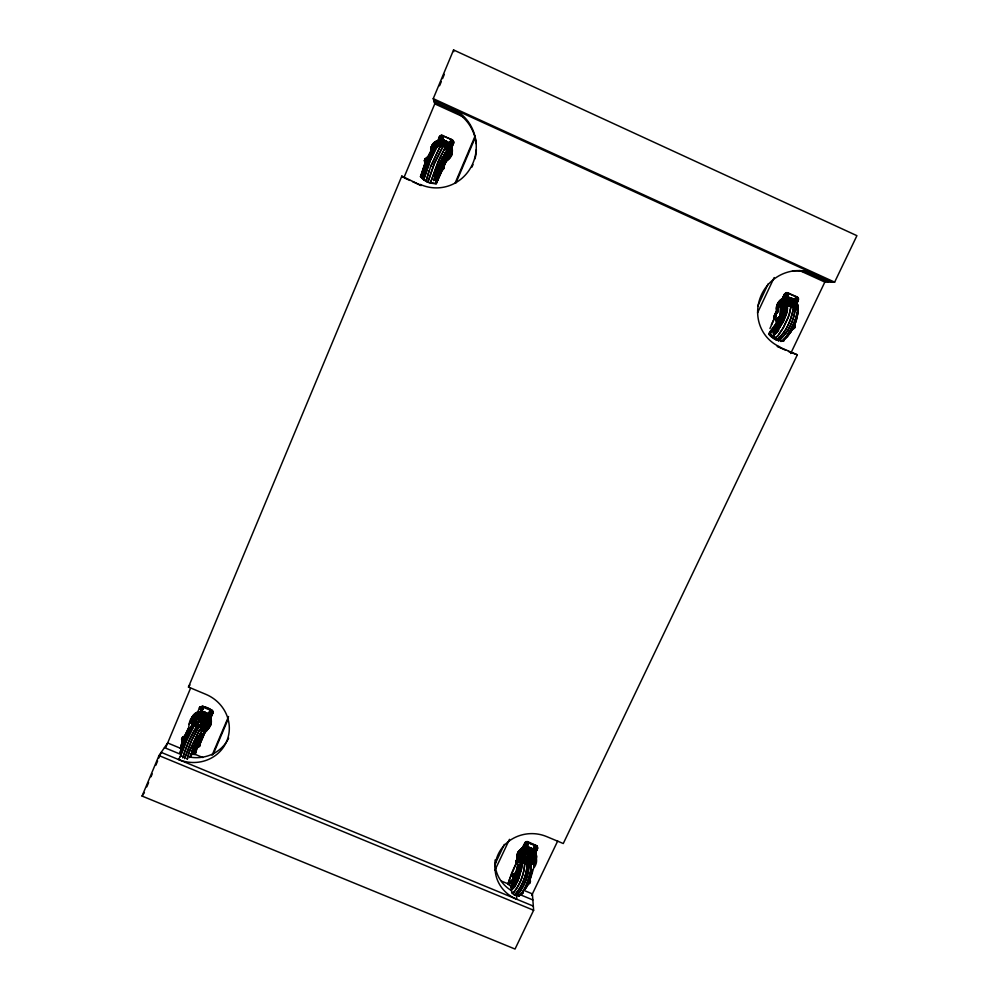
<?xml version="1.0" encoding="UTF-8"?>
<svg xmlns="http://www.w3.org/2000/svg" width="999" height="999" viewBox="0 0 999 999"><rect width="100%" height="100%" fill="white"/><g stroke="black" fill="none" stroke-linecap="round" stroke-linejoin="round"><path stroke-width="1.5" d="M513.211 883.578L514.123 882.679L513.211 883.578L513.561 885.401L514.96 884.365M433.304 150.187L433.653 147.115L436.001 144.081L439.747 142.145L445.679 143.157L447.989 145.267L449.575 148.651L449.737 151.761C441.283 165.172 446.378 154.246 443.032 159.141C448.838 158.229 449.625 151.811 448.963 146.94C445.966 139.311 433.566 141.246 433.029 149.475L436.001 144.081L438.848 142.382L443.718 142.52L447.315 144.493L448.576 147.527L447.989 145.267C444.88 141.321 438.099 140.959 434.915 145.042L433.591 149.8M797.14 310.227L797.152 307.655L797.04 309.265M180.02 752.697L181.156 748.651L180.344 752.534M427.36 162.974L433.753 150L433.241 150.387M516.021 882.666L513.311 886.013L512.949 882.542L512.412 887.574L515.009 885.052L517.757 879.42M434.802 148.077C433.129 147.927 430.094 156.693 429.495 159.066M191.471 722.14C190.372 710.077 210.452 709.69 210.452 721.615M434.94 178.034L439.223 165.484L444.543 154.895L443.381 159.066L443.556 157.567M528.971 881.73L529.208 880.993L528.946 882.954L529.258 880.668M782.667 311.588L783.154 305.894L785.351 302.522C793.019 296.666 795.279 313.499 794.817 303.022C791.308 298.089 783.091 299.45 780.719 304.807L783.341 306.031L782.667 311.588C779.794 305.282 785.626 297.54 792.694 301.011L795.778 304.658L796.253 307.879L794.817 303.022L789.884 299.975L784.452 300.924L780.719 304.807L786.525 300.649L790.346 300.587L794.193 302.272C799.562 311.363 791.608 302.697 789.884 299.975L794.742 303.197L796.253 307.879L795.529 306.119M187.924 732.517L187.412 733.391C191.333 724.812 177.322 752.359 182.417 745.104M197.889 716.008L193.169 719.642L193.469 725.923C188.374 704.457 222.165 721.053 202.11 730.069L201.011 729.844C205.994 729.507 209.977 724.15 207.355 719.467C203.122 710.876 189.435 717.145 193.806 725.699C188.162 720.878 202.647 711.588 194.505 718.381L194.218 717.906C198.963 712.299 208.666 716.495 208.192 723.638L204.995 728.858L201.336 729.745M451.548 152.959C451.948 157.093 437.525 169.93 450.986 155.532C451.898 152.01 451.923 148.014 450 144.83C444.742 135.689 429.545 141.284 430.756 151.386L425.412 161.925L421.391 174.301M442.382 158.304L442.957 157.38L441.858 159.316L444.543 154.895L443.381 159.066L443.806 156.693L442.632 157.655L435.901 175.724L436.863 174.151M447.402 145.667L447.964 146.266L447.989 145.267L443.718 142.52L447.989 145.267L449.575 148.651L449.737 151.761L447.852 156.219L443.019 159.153L445.542 158.192M522.19 864.147L519.368 859.215L521.878 862.424L520.504 861.712L521.128 860.127C517.782 859.864 521.628 852.771 520.979 854.42L522.015 852.859C527.759 848.313 536.925 854.257 533.878 861.325C531.093 864.672 528.146 866.046 532.342 860.913L530.606 855.057L527.197 853.034L531.143 854.682L532.717 857.379L528.421 863.211L531.967 861.55L531.143 854.682C526.098 849.212 516.982 858.016 522.889 862.736L521.103 859.964L524 853.758L528.646 853.271C534.053 854.445 534.028 862.524 528.846 863.86C538.511 861.175 531.568 848.076 523.926 851.785C516.945 851.198 520.916 867.831 519.755 858.616L521.99 863.473L520.017 861.563L519.73 858.453L520.329 862.212L519.418 860.089C517.869 853.408 526.535 848.526 531.63 852.846C540.009 854.994 527.135 869.642 533.878 861.325C536.725 855.356 529.57 849.237 523.926 851.785L523.326 852.522M451.86 139.548C455.619 141.621 451.948 146.166 451.098 148.863M511.488 891.845L512.762 893.593C520.117 885.239 524.725 872.914 524.7 861.85L522.44 862.824L524.675 861.812C524.862 872.864 519.98 885.763 512.312 893.668L511.513 890.733M775.711 328.259L776.56 329.757L780.219 325.324L784.652 316.034L785.152 311.763L781.955 314.123L783.641 312.163L785.439 311.863M785.364 314.61C785.876 307.829 785.152 318.094 785.202 313.049M786.051 310.09L785.951 313.299L783.141 320.716M795.741 321.079L795.778 319.006M193.669 726.161L192.832 720.729L195.267 716.945L197.765 715.634L202.335 715.559L207.867 721.078L207.667 725.711L204.995 728.858L208.104 722.289L206.219 718.506M447.315 144.493L443.144 142.657L437.225 143.057L433.653 147.115L433.504 149.763L433.653 147.115L435.352 147.84C443.294 135.19 452.947 154.183 444.543 156.493M184.603 736.45L183.229 738.998M798.101 312.4L797.714 304.483L793.855 299.513M520.442 871.016L520.267 871.865L520.666 866.158M433.004 151.786L432.779 152.397L433.304 151.923M438.661 171.416L437.4 171.004M438.124 144.668L440.497 145.23L441.62 143.806L438.124 144.668L437.649 146.079L437.1 145.404L441.62 143.806L444.705 144.768L447.752 149.038L447.377 153.309L443.556 158.279M520.054 872.077L520.354 866.183M513.623 893.968L514.373 894.954C522.34 886.937 527.447 873.7 527.022 862.349L524.812 863.273L526.036 862.212L529.42 862.811L531.655 860.514L532.105 858.341L530.606 855.057C527.697 851.235 523.189 856.18 521.815 855.718L528.646 853.271L530.956 855.743L531.306 860.077C534.39 863.848 534.977 857.517 533.803 855.294L534.465 859.315L533.803 855.294L532.479 854.182M518.681 870.104L518.656 870.791L518.593 869.63M450.087 141.383L449.525 142.67M516.108 864.197L515.784 862.349L518.269 857.105M525.549 844.03L526.748 845.766L528.021 844.43L526.598 843.481L525.774 845.241L526.748 845.766L528.034 844.642L526.573 842.931L525.774 845.241M783.129 315.197L782.779 316.683M512.787 885.564L512.637 882.067L512.412 887.574L512.687 884.952L514.373 884.702L517.37 879.27L519.88 872.277L520.279 867.919L520.554 869.892M797.239 308.366L797.702 311.126L795.504 319.218L797.751 310.04L796.765 308.179L797.127 309.727M513.461 876.635C513.299 881.618 515.921 870.978 514.822 873.288C515.684 875.199 513.136 879.882 514.885 874.187M520.167 866.208L519.555 866.67L520.654 868.83C517.282 882.841 512.949 890.396 512.624 882.117L513.149 885.663L513.036 884.04M785.451 315.085L780.656 324.887C783.066 322.777 788.686 305.594 781.668 314.61M786.201 311.863L785.464 315.035M786.225 311.401C785.351 306.218 781.493 317.282 781.081 310.976L782.067 313.099L780.931 312.537M775.311 326.798C771.041 341.096 784.789 320.417 777.384 329.807M195.454 726.098L193.494 720.042L197.178 715.858L199.55 715.197C213.187 717.457 192.707 715.459 200.474 715.184C206.393 716.758 210.352 724.1 204.995 728.858L207.667 725.711L207.355 719.467L208.192 723.638M193.968 725.923C191.246 714.135 209.965 714.772 205.594 725.911C206.206 729.844 201.711 728.571 201.661 728.583C204.72 727.959 206.256 724.949 207.567 722.427L206.781 718.918L201.711 716.046L197.765 715.634L194.505 718.381M511.988 886.413L512.037 885.301L512.112 887.187L512.624 882.117L512.949 885.052L517.457 874.787L518.144 869.142L517.22 869.792L517.832 869.18L518.444 869.879L517.669 874.1L512.899 883.578L513.124 885.539L512.999 884.852M449.013 150.737L449.051 152.547L449.712 150.337C447.752 141.496 451.461 155.12 447.852 156.219L449.175 151.686L448.963 146.94L445.679 143.157L442.719 142.058C448.439 151.349 453.359 149.188 443.718 142.52M514.935 874.612L514.885 875.024M775.386 329.508L775.699 327.297L775.386 329.508L776.161 330.507C780.843 325.811 785.963 317.782 785.102 311.663L783.978 312.237M774.537 330.432C777.322 336.251 783.978 318.431 785.177 315.871M775.399 329.52L775.886 330.369L777.497 329.333C775.336 332.829 775.524 327.023 775.399 329.52L776.161 330.507M779.095 317.332L778.646 316.833L778.833 317.482M191.546 722.402L192.008 718.98M191.733 727.434L184.927 739.685L189.348 730.556M191.746 727.135L189.685 729.932M192.795 720.878L192.844 720.067M530.407 874.375L529.57 879.807M536.076 858.416C536.987 852.796 531.555 848.051 526.148 848.363M440.846 162.063L434.965 176.835L437 173.988L436.051 175.412M785.276 309.29L786.138 305.969L787.749 305.157L790.421 306.069M793.768 324.213L785.701 337.512L782.354 340.959L780.956 341.396L780.219 340.547C775.674 340.309 771.365 337.712 768.693 334.041L777.709 322.078L779.769 317.657L780.706 301.636L785.489 298.414L791.245 298.326M796.965 296.666C800.062 298.264 797.614 302.023 796.49 304.096M517.669 879.757L519.942 873.476L519.98 868.543M433.978 149.8L434.14 147.29L437.038 143.756L443.144 142.657L447.777 145.492L449.712 150.337C445.866 162.075 451.885 149.588 448.963 146.94M447.852 153.609L449.1 154.146L447.377 153.309L446.403 148.189L441.62 143.806L438.461 146.054M785.614 312.425L785.264 314.847M210.452 711.126L208.941 712.712L209.315 713.573L209.965 711.201L211.488 711.663L211.251 713.411L210.215 713.935L209.241 712.512L209.965 711.201M433.554 149.475L433.653 147.115L436.051 144.168L438.848 142.382L440.084 142.67L438.586 143.556M795.903 298.214L794.442 298.776L794.492 300.399L794.193 299.5L796.091 298.301L796.215 300.599L794.854 300.487L794.442 298.776L796.403 298.326L796.89 300.299L794.53 300.462L795.991 300.874L797.077 299.063L795.341 298.214M514.71 875.948L513.861 877.347L514.36 876.46M199.238 726.723L199.101 726.098L197.053 729.282L191.633 740.309L184.565 758.666L191.533 740.521L199.251 726.585M518.331 878.009L517.17 880.718L520.129 871.091L517.37 879.27L513.573 885.376L512.312 882.816L512.724 880.131M778.733 317.582C778.845 316.633 778.046 319.53 779.819 317.432L778.558 318.157L778.745 317.395M205.594 725.911L204.433 718.756L201.81 717.282L197.103 717.794L194.63 720.516L194.355 723.85M182.442 747.277L182.13 748.788L182.43 747.339M212.837 713.149L212.575 710.751L211.338 709.74M513.049 883.965L512.949 885.052M521.128 860.127L521.453 856.38L524.65 851.648L530.769 852.209L526.361 851.285C524.438 851.947 532.08 851.335 532.455 853.983L528.159 851.298M794.03 300.075C786.625 293.456 774.625 302.672 777.921 311.513C775.948 305.357 780.656 298.314 787.15 297.939M182.105 748.713C181.93 745.941 182.018 749.537 182.243 747.989M201.336 728.021L199.325 730.369L201.348 727.896M442.332 167.595L443.793 164.823L443.531 166.558L443.793 164.823L441.72 168.506L440.984 168.132L441.733 167.707M527.26 851.173L533.379 854.819L532.342 860.913L529.795 863.536L528.421 863.211L531.73 858.416L530.956 855.743L528.009 853.783L524.238 854.395L521.453 856.38L519.892 855.469L521.028 859.59M198.501 721.528L199.488 719.717L198.888 722.764L198.501 721.565M191.87 719.592L193.469 714.934C198.376 709.165 208.853 711.313 210.889 718.581M197.59 723.126L197.74 721.59L198.039 724.163M514.198 886.263L512.874 887.549L513.024 885.901L514.21 885.626M517.382 873.613L517.482 872.626L517.395 873.576M520.467 871.54L521.078 867.244L520.192 866.195M207.917 720.928L207.08 725.686L203.858 729.083L205.944 725.224L205.657 722.589L204.545 719.967L201.81 717.282L204.545 719.967C202.597 723.376 208.566 729.095 207.954 722.539L207.455 721.728L207.08 725.686L204.995 728.858M210.04 722.102L209.715 725.499L205.956 729.745M210.177 720.654C209.228 712.412 196.216 709.802 192.62 717.532M514.847 875.099L513.786 877.884M520.179 870.866C520.192 868.081 519.218 868.518 520.029 867.794L519.555 866.67L520.629 866.145L521.078 867.244M517.557 857.879C516.795 845.841 536.775 846.066 536.113 857.766M440.084 163.799L435.527 176.286L437.025 170.404M769.817 331.955L779.32 318.918L782.492 305.569L788.823 301.686L783.154 305.894L783.029 310.602L781.955 309.665L782.492 305.569L784.315 303.221L788.823 301.686L791.807 302.61L795.241 307.068C794.779 319.268 788.211 333.279 778.446 340.734L777.809 340.11L778.446 340.734C788.036 333.391 795.004 318.981 795.092 306.918L788.823 301.686L784.315 303.221L784.752 303.833L788.686 302.497L791.807 302.61L790.758 303.534L785.351 302.522M435.651 174.313L435.527 175.374L437.637 168.856M512.874 887.549L513.424 885.888L512.874 887.549L512.687 884.952M513.249 884.14L513.486 885.264M519.068 855.668L521.128 852.771L518.843 859.565L520.067 854.42L521.64 852.309L519.068 855.668L518.643 859.764L520.579 863.648M453.359 143.519L453.558 141.783M199.113 738.124L199.625 735.764L199.425 736.388M531.83 869.879L528.995 880.481L529.458 879.033M431.131 152.772C428.546 130.419 463.486 142.22 448.726 158.654M442.782 137.625L442.445 139.698L442.957 138.024L442.195 137.1L440.909 137.213L440.372 138.761L441.933 139.897L440.397 138.886L441.421 137.013L443.032 138.287M446.428 143.881L449.3 148.676L449.737 151.761L448.951 148.439L445.679 143.157M795.791 305.519L794.817 303.022L790.684 300.337L785.963 300.237L783.253 301.935L781.33 305.045L780.743 310.252L782.492 305.569L786.987 300.062L790.346 300.587L794.48 303.284L795.778 304.658L796.128 307.742M791.67 301.036L792.694 301.011L795.803 306.131L794.704 307.792L795.616 307.729L795.778 304.658M448.351 147.153L447.49 145.592L446.853 146.129M795.079 323.664L791.508 330.806L795.991 321.428L793.681 327.722L788.711 334.178M187.662 734.315L190.697 729.183L187.987 733.628M193.494 750.549L191.945 753.034L193.494 750.549L191.945 753.009L194.305 745.716L192.27 750.724M444.617 156.456L446.303 152.897L446.403 148.189L441.595 144.68L439.697 145.142M193.331 748.775L191.209 754.682L193.531 750.761L191.184 754.557M424.725 171.279L425.387 168.656M513.561 878.171L513.623 876.685L513.686 878.021M193.581 725.399L192.607 721.74L193.269 719.917L192.77 723.776L193.469 725.923L192.607 721.74L193.444 720.579M442.819 166.521C443.181 165.197 441.271 170.392 443.081 165.822M193.132 724L193.269 719.917M537.362 848.326L537.212 846.016L537.587 848.413L535.014 853.808M444.093 156.93L444.318 156.206L443.381 159.066L443.793 156.693L442.832 157.53L438.049 167.857M530.119 877.809L530.506 874.887M794.542 307.093L790.758 303.534L788.686 302.497L786.75 302.922L784.752 303.833L783.341 306.031L783.091 310.09L783.341 306.031L784.627 304.195M430.769 154.083L430.894 153.197L424.425 168.007L430.894 153.197L430.794 153.858M193.082 751.236C189.148 757.504 200.312 732.866 193.157 748.438L193.968 746.303M210.801 722.065L210.427 724.799L208.017 728.671C220.454 715.434 190.597 704.495 191.284 722.09L192.17 717.207L193.868 715.022M519.68 872.539L520.154 869.18C518.306 868.643 520.591 867.494 519.243 868.568M535.914 856.193C535.476 851.797 531.268 848.263 526.873 848.388M194.743 725.873L194.718 724.725L186.551 740.371L180.432 756.48L181.006 756.043M447.964 146.266L447.989 145.267L447.19 147.49L449.1 154.146M785.551 312.575L785.039 315.622M515.821 876.148L514.697 878.121L515.896 875.836M536.126 848.725L536.263 847.801L535.077 849.225L534.04 848.163L535.014 848.688L536.263 847.801M193.344 723.214L193.069 720.529L192.607 721.74M519.955 873.051L519.443 874.774L519.88 872.277M434.777 178.059C436.763 176.149 434.14 173.739 435.951 175.886L435.826 176.648L436.513 175.337M512.487 881.068L512.874 883.403M512.05 885.176L512.475 882.804M197.327 725.486C191.646 733.441 184.503 749.287 183.129 757.354M199.163 738.336C203.808 726.835 196.466 740.459 199.101 736.375M513.973 877.572C512.3 875.911 515.172 879.657 515.634 876.023M518.294 861.775L517.657 860.052L508.991 880.594L508.104 883.94L511.451 886.687L508.104 883.94C517.307 878.258 517.644 866.283 518.406 856.368C518.731 852.696 522.052 850.311 525.424 849.712C531.356 848.613 537.262 854.033 536.138 860.077C533.116 868.443 531.543 877.497 527.509 885.451M784.877 315.185L785.326 312.4M513.536 877.284L513.486 876.56M527.822 845.266L527.959 844.342L526.785 845.204M196.94 716.308L195.267 716.945L194.343 718.593L197.765 715.634C194.056 717.881 203.359 717.332 204.932 716.882L202.335 715.559C198.938 714.497 189.872 719.405 195.891 720.629C198.189 715.883 204.046 718.006 206.156 721.553L204.096 725.923L200 727.247L203.459 727.946L205.944 725.224L206.668 719.68C196.828 715.396 203.371 713.748 194.218 717.906L193.169 719.642M777.397 310.951C775.124 302.435 785.276 294.255 793.019 298.926L795.092 300.999M778.696 319.018L778.209 321.141L778.745 318.906M181.031 746.615L182.305 740.908L188.536 728.171L189.173 724.175L192.345 717.482L198.489 713.648L205.17 714.934L208.916 718.83L209.952 722.664L209.515 725.299L206.244 731.268L203.346 734.315L197.565 746.278L195.092 754.42L192.095 754.357M191.683 721.977L192.308 717.981L193.981 715.534M205.232 724.05L201.661 728.583L205.294 724.837L205.657 722.589L203.971 719.18L201.898 718.056L197.103 717.794L195.891 720.629L196.441 725.137L195.217 725.911L195.392 720.729L195.217 725.911L194.393 723.988M438.736 171.129L437.462 171.004M514.21 876.785L514.448 876.26M785.963 294.767L786.026 296.466L787.886 296.503L788.323 295.304L787.112 294.205L785.639 294.767L785.763 296.029L786.625 296.865L788.024 295.554L786.538 294.205M794.992 304.782L795.017 304.62M798.538 298.813L796.44 304.32M777.572 309.203L777.684 310.627L777.547 306.78M437.987 146.329L438.012 145.042L430.045 160.901L423.638 179.82L430.719 159.328L435.477 148.988L438.124 145.367M784.964 307.592L786.425 305.956L790.134 306.343M786.563 308.379L787.249 306.606L789.397 305.994L787.761 305.856M520.342 855.494L519.443 859.502L520.354 862.075L519.368 859.215L520.242 861.313M433.716 149.825L434.14 147.29L436.388 144.243L439.747 142.145M443.169 165.572L441.72 168.506M444.93 156.244L448.588 153.858L448.951 148.439L447.377 153.309L444.343 155.295M449.026 151.423L448.988 149.238M432.604 152.835C429.083 150.749 440.222 135.302 432.092 148.139L435.552 143.257L432.929 146.953M797.639 313.624L798.251 308.154L796.84 302.61M443.194 157.293L443.131 157.879M444.33 156.169L444.543 154.895M443.618 157.792L442.982 158.716L443.381 157.18L442.495 158.779M518.281 878.084L519.03 875.161L515.009 885.052L517.632 879.657M521.728 868.506L518.856 878.059L522.052 865.196L520.966 863.935L518.269 867.157L520.854 864.023L518.731 860.426L521.216 864.098M521.84 867.806L522.052 865.196L521.128 863.923M183.491 742.944L184.79 739.997L181.568 748.126L181.843 747.452M511.263 885.788L511.5 889.847L514.76 886.7L511.688 889.909L511.076 887.162L512.45 880.856M511.388 885.077L512.112 882.092M519.942 873.476L520.641 866.158L520.142 868.031M518.868 875.711L518.506 877.671L519.43 873.913M197.602 742.744L194.38 753.421L192.657 753.383M781.755 316.883L781.156 319.031M194.305 745.716L191.671 752.934L193.194 750.486M521.466 863.286L519.443 859.502L519.892 855.469M437.849 146.853L438.111 145.429M443.319 157.605L443.768 157.143L443.381 159.066L444.031 155.357L441.146 161.089L444.905 153.084M182.005 747.015L182.492 744.005L180.357 748.313L180.881 747.052M212.575 713.573C213.823 708.94 202.26 704.757 199.55 707.604M434.802 147.889L433.091 149.838L427.659 161.726L432.654 150.662M777.759 321.129L777.759 321.99L777.147 321.678M794.655 303.921L794.817 303.022L792.619 301.735L794.193 302.272M513.923 875.798L514.485 874.562L513.923 875.761M535.976 860.176C537.462 855.644 535.864 850.599 531.568 848.251C526.773 845.966 520.666 847.327 518.206 852.247L519.742 850.324M781.131 314.523L782.442 311.164L781.842 308.591L780.544 308.679M200.861 719.292L197.827 722.739L198.077 724.7L201.074 725.299L202.46 724.675L203.272 722.764L201.96 720.441L198.339 720.716L199.8 719.992L202.76 721.228C205.382 723.139 199.788 723.526 202.135 723.226L202.834 722.801M209.303 711.875L210.652 711.65L211.413 712.549L210.689 713.86L209.34 713.586M425.062 171.541L425.174 170.554M426.523 165.11L432.067 152.909L431.481 154.158M191.621 719.555L192.083 717.207L195.642 713.024C200.899 709.927 208.004 712.087 210.664 717.619C212.537 722.077 210.677 727.934 205.981 729.695C213.324 726.797 212.837 715.883 205.969 712.662L205.382 712.549M191.508 721.503L192.308 717.981M518.444 877.721L518.818 875.836M795.741 320.929L795.866 319.093M199.3 720.491L199.325 722.052M200.087 719.68L197.677 723.488L198.689 725.274L201.398 725.037L203.434 721.39M199.388 736.238L199.251 736.862M205.557 725.923L202.123 727.647L205.095 724.462L204.545 719.967C202.16 716.633 197.839 717.994 194.98 719.829L195.891 720.629L196.578 725.636L194.63 720.516L196.716 716.633L195.492 717.419L193.494 720.042L198.464 717.245L199.55 715.197L204.171 716.295M425.362 168.981L425.811 167.582M449.5 142.782L450.324 143.968L451.81 143.694L451.96 141.808L450.099 141.383M530.419 874.874L529.095 879.62M517.981 853.308L518.019 859.877M519.03 875.174L518.506 877.671L519.255 874.437M182.155 748.201L181.793 748.838L182.168 747.165M198.676 744.63L199.338 743.094M430.856 150.649L431.73 146.466L434.09 142.957M517.744 860.651C517.357 840.559 544.642 852.272 534.203 867.482M522.015 861.762C521.091 843.506 525.861 874.712 521.453 856.38L524 853.758L527.559 853.708L525.149 853.283C530.681 853.695 537.699 859.515 531.193 864.385L534.403 858.303L533.379 854.819M181.793 740.921L181.818 740.833M201.711 716.046L201.461 717.195L204.882 719.218L207.567 722.427M797.814 308.978L797.876 306.306L795.841 301.748L797.689 305.294M183.029 743.656L183.204 742.944M453.396 143.656L453.434 141.359L452.36 139.848L441.396 135.34M775.748 327.997L776.123 329.832C781.168 325.774 784.627 318.706 784.864 312.262L782.067 314.223L782.729 313.386M516.895 881.305L515.009 885.052L517.707 879.545M530.044 880.968L530.232 879.932L529.795 881.767L530.019 881.056M780.806 307.467L781.33 305.045L784.315 301.636L781.767 303.996M187.862 732.766L185.165 737.037L181.493 746.503L182.255 745.391M431.943 147.565L432.53 146.179M795.803 306.131L796.141 308.229M446.253 159.99C453.196 156.606 453.171 145.592 446.815 141.596M449.163 157.517C454.133 152.347 451.298 143.144 444.68 140.921C443.269 140.709 450.312 143.294 450.049 145.717M441.508 169.593L440.871 170.854M195.779 752.709L196.94 747.801L203.346 734.315M435.264 175.687L436.763 171.079M512.762 876.822L513.036 875.948L512.662 878.321L512.812 876.66M198.826 744.218L199.163 743.244L197.777 746.191M447.477 145.467L442.844 143.981L443.144 142.657L447.989 145.267M440.109 168.569C444.63 160.065 439.535 169.593 441.308 169.967M777.035 306.693L778.608 302.322M433.466 150.25L434.14 147.29L437.038 143.756L433.891 147.19M435.339 175.312L435.901 173.526M442.345 166.858L441.508 168.893M198.976 738.486L199.775 734.889L194.33 746.453M515.946 861.887L515.759 863.298M537.474 846.965L536.088 845.591L526.635 842.095L537.25 846.528L537.412 848.875L534.952 854.045M441.433 169.43L440.422 168.756L440.921 167.382M435.452 174.975L435.302 175.999L436.463 172.852M532.18 870.828L529.607 881.293L527.322 885.651M202.722 707.904L202.46 710.014L201.111 710.252L200.599 708.678L201.586 707.554M197.752 740.659L198.376 739.972M525.561 844.267L525.761 843.418L526.71 845.229L527.996 844.093L527.272 843.019L525.799 843.968M529.482 858.928L529.732 857.916M534.54 846.528L534.228 846.702M534.065 846.877L534.203 848.825L534.465 847.102L536.326 847.889M519.468 873.326L519.855 868.506M524.712 856.218L525.761 861.188L528.109 861.213L529.695 858.478L528.508 856.255L524.95 856.505L528.034 856.006L529.695 858.478M535.976 859.615C540.172 845.229 513.498 845.142 517.482 859.777L517.857 860.339C513.149 848.825 533.054 843.231 536.138 854.894M200.649 734.302L200.811 733.641M428.022 161.676L427.385 163.274L430.157 156.868L426.236 166.383L429.108 159.965L428.484 161.651M424.712 168.519L425 167.258M443.269 158.679L443.568 157.255L442.195 159.353M196.853 744.767L196.566 745.754M517.557 857.005L518.344 853.82L520.329 851.123L523.501 849.212M518.344 856.193L519.068 853.296L518.419 855.419M524.662 856.543L524.837 855.856M524.85 859.465L525.761 861.188L528.434 860.963L528.858 856.73L528.683 857.454C527.235 858.99 530.656 855.494 527.622 858.266M517.919 864.909L513.986 878.308L508.978 882.354M528.184 859.053L529.145 856.23M529.832 852.472L526.498 851.91L521.041 853.82C524.088 851.198 528.034 854.495 531.63 852.846L529.12 851.548L526.498 851.91L520.354 855.918L523.164 852.172L524.65 851.648L530.968 853.071L534.403 858.303L531.193 864.385L532.717 863.086C536.426 857.342 527.547 867.344 530.132 864.635M536.475 857.192L535.951 853.021C533.491 847.527 526.498 845.691 521.403 848.588L517.732 852.622L516.883 856.018L518.094 860.539L517.007 857.879C516.258 852.209 520.804 847.701 526.186 847.102M199.276 719.73L198.813 721.865M208.117 727.572L211.176 721.827M194.793 725.536L194.718 724.725L192.732 727.734M191.833 751.997L195.13 743.83M207.33 725.761L208.104 722.289L207.467 720.691L207.755 723.476L207.467 720.691M777.135 307.892L778.171 303.871L780.631 300.499M442.195 167.907L442.52 167.295L441.945 168.506M785.426 306.943L785.301 308.891M797.951 300.449L798.089 298.239L796.64 296.653M182.73 742.931L189.748 728.121L182.829 742.582M442.382 167.47L442.932 165.871L436.176 183.641L427.485 182.18L420.492 176.548L421.141 174.987L420.492 176.548C424.088 181.481 430.207 183.779 436.176 183.641L446.878 159.64L436.176 183.641L443.281 164.535L446.516 158.541L448.976 156.843L451.486 152.635M191.708 752.459L192.258 750.773M450.824 155.207C453.284 149.613 450.237 142.482 444.255 140.772C452.922 142.869 454.345 155.994 446.565 160.165M786.513 308.154L786.737 307.317L785.127 307.168M207.28 725.336L208.104 722.289L205.682 717.394L203.796 716.42L206.031 718.343L201.923 715.734L199.051 715.634L201.923 715.734L206.581 719.155M787.075 300.474L783.091 301.935L785.963 300.237L782.304 303.184L783.091 301.935L787.075 300.474L785.963 300.237L782.017 302.809L784.452 300.924L790.009 301.86L790.346 300.587C786.6 302.822 781.118 300.974 780.669 307.13M789.884 301.386C791.558 299.213 795.666 304.258 796.103 306.368L793.481 301.735L795.291 305.082M795.254 323.501L793.169 328.621L788.623 334.29M534.24 848.888L535.726 848.501M199.887 735.127L199.251 737.674M442.919 166.009L442.545 167.22M779.632 319.668L779.782 318.481L779.033 320.954M784.39 316.308L784.552 312.063L782.791 313.349M783.066 302.622L786.987 300.062M198.189 745.666L199.176 743.231M424.375 171.229L427.035 163.799M192.507 750.062L192.332 751.373L197.203 739.397M520.142 872.439L519.118 875.861M425.187 169.331L426.985 164.298L426.236 166.259M516.77 881.742L517.445 879.432M198.314 745.404L198.626 744.717M435.352 147.84C434.69 141.97 440.409 145.679 443.144 142.657M535.988 847.264L535.576 846.478L536.151 847.464M435.801 144.78L439.248 142.72L445.03 144.98L445.529 144.206M529.42 880.231L524.987 888.573M199.6 736.663C200.1 732.105 185.09 766.907 193.843 750.137M522.889 849.287L524.987 848.688C517.969 845.916 517.32 864.684 517.482 854.595M198.651 720.117L198.439 722.652L198.551 720.416M199.088 720.017L198.813 721.64M199.85 725.361L198.876 724.962L200.811 725.137L201.423 723.051L200.112 722.002L198.439 722.452L198.289 724.625L200.437 725.436L203.409 722.652M202.585 723.688L203.297 722.839L202.535 723.738M524.463 855.693L524.288 856.805M528.284 858.353L528.858 856.73M443.294 158.853L443.506 158.154M448.501 155.082L448.851 153.983L443.906 158.804L448.501 155.082L445.691 157.392M425.212 169.455L426.073 166.808M425.674 169.143L426.136 167.52M210.539 724.3L211.001 722.489M775.586 324.9L775.973 323.676M781.018 312.537L781.268 311.75L782.067 313.099M444.767 155.757L443.356 159.728M445.005 155.02L445.591 152.422L440.584 161.863L441.633 160.377M441.945 169.53L442.245 168.744L441.92 169.605M519.443 859.502L519.68 856.293M203.459 727.946L203.346 726.523L205.294 724.837M445.379 154.296L447.377 153.309L446.303 152.897L447.752 149.038L444.792 146.441L447.29 147.702L440.497 145.23L444.705 144.768L443.968 145.842L447.677 152.46L445.179 154.608M446.516 158.541L442.295 167.07L442.919 165.834M516.745 875.961L517.02 875.136M426.049 163.524L421.828 176.286L423.114 177.71M529.682 857.791L529.208 858.528M442.744 166.733L442.545 167.083M440.422 168.756L441.908 165.335L441.221 166.658M783.491 319.88L781.68 323.014L782.617 321.828M438.986 165.534L438.336 167.12L439.16 165.047M436.051 180.931L441.421 165.035M515.734 875.723L515.072 877.372M424.525 170.704L426.823 164.373M441.346 169.343C440.884 171.978 442.844 170.554 440.409 168.794M780.007 326.236L784.652 316.433M439.81 157.792L430.444 182.892L437.737 162.512L444.905 148.202L439.847 157.717M778.446 319.605L777.784 320.854M783.341 320.279L784.677 316.808L783.978 318.681M529.108 881.318L525.187 888.373M519.13 874.862L517.482 879.307L518.144 877.684M436.563 172.128L435.701 175.25M516.096 863.66L515.759 861.787L517.919 857.105M528.846 858.453L529.308 857.167M435.789 181.618C436.8 178.409 441.433 163.574 445.641 157.78C443.331 158.791 438.249 175.649 441.133 165.472M524.662 855.406L524.425 858.528M183.067 745.741L183.154 744.555L181.294 750.324M528.384 880.569L527.984 881.68M516.446 876.81L516.733 875.998M527.959 881.755L528.346 880.406L528.084 881.143M784.49 307.892L785.539 306.006M439.11 169.942L439.71 168.344M191.858 752.222L193.007 748.913M438.124 171.915L438.598 170.604M443.294 159.89L445.591 152.422L445.092 152.81M440.559 167.657L440.122 168.981L440.109 167.857M769.954 328.534L778.159 310.04L771.39 324.625M199.226 737.811L198.676 739.21L200.1 735.913M426.123 163.287L431.955 151.573L427.035 160.926L421.828 176.286M429.033 170.604L426.036 181.231M529.707 879.345L526.123 887.986L530.119 878.071L531.78 870.291M783.029 310.602L783.129 309.565M533.941 859.115L534.365 857.991L532.879 854.545L533.778 856.43L533.216 855.981M778.571 319.268L777.434 321.341M515.009 885.052L515.971 882.492M420.991 175.362L426.198 159.952L430.756 151.386C430.532 145.692 435.489 139.598 441.433 140.222M441.558 168.781L442.382 166.783M182.605 745.953L183.092 744.655L181.955 747.202L183.154 744.555M426.061 166.333L426.91 164.485M186.551 740.371L192.695 727.796M426.66 163.374L426.998 162.5M183.292 744.28L182.68 745.866L185.639 738.86M192.77 723.776L193.244 722.789L193.269 724.987L192.844 724.412M193.506 748.513L192.158 752.359L194.281 748.95M195.18 747.876L197.028 743.493M208.242 726.098L208.878 722.227L206.119 729.645C211.863 714.148 208.641 731.218 202.472 730.744L206.356 728.721M436.925 170.792L441.046 160.851M193.731 719.705L194.455 717.856M441.146 166.895L441.733 165.172L441.021 166.546M183.092 744.655L181.955 747.202L186.9 736.126L186.9 736.837M182.954 745.903L183.391 744.779M438.336 167.12L438.823 165.859L433.728 180.519L436.863 175.125M182.967 745.891L183.254 745.167M441.62 166.296L441.72 166.034M182.218 745.978L181.269 748.388L187.937 734.128M425 159.665C423.851 162.625 426.098 156.631 425.174 159.228M193.057 749.475L192.145 752.871M195.392 747.302L195.654 746.64M199.113 738.461L199.763 736.825L198.851 739.048M199.088 741.283L200.437 737.324L195.866 746.453M428.084 162.462L427.684 163.461L427.684 162.525M192.757 750.286L194.006 746.403M200.2 736.188L201.224 733.503L197.028 740.559M438.174 168.381L437.375 170.03L439.785 163.661M517.794 880.681L518.731 878.371L514.897 886.45L517.794 880.681L517.519 881.293M783.378 319.418L784.103 317.62M514.11 875.299L514.597 874.45M517.345 880.044L519.967 872.452L515.147 884.39L516.246 882.604M196.603 745.654L197.989 742.756L196.416 746.265L202.597 733.453L195.966 747.402L194.38 753.421L191.758 753.084M195.504 753.446L195.092 754.42L190.909 753.97M448.788 151.299L449.001 149.862M527.435 883.965L524.338 889.809M779.732 319.205L779.857 318.706M183.666 741.733L184.315 740.159L183.679 741.683M185.115 740.721L183.366 743.668L184.291 742.744M184.116 743.144L183.853 743.756L184.066 743.156M427.759 163.386L429.058 160.24L428.771 160.914M440.022 163.187L441.233 160.439L437.999 168.032M793.818 323.326L795.529 319.156L790.496 330.02L786.026 337.075L782.329 340.971L780.956 341.396L780.219 340.547M430.444 166.983L440.559 145.742L430.656 166.446L426.061 181.219M193.669 747.177L192.819 749.712L194.63 745.691M197.265 744.655L196.653 746.315L197.677 742.781M197.902 745.866L199.987 742.769L199.338 742.744M439.273 165.672L439.76 163.724M784.128 317.982L782.966 320.741M440.072 167.445L440.447 166.533M523.988 890.421L532.405 893.905L533.628 910.264L515.034 949.05L142.083 796.066L158.991 755.581L167.657 742.969L181.731 748.8M404.245 176.885L434.777 103.859L433.241 98.651L453.571 49.95L856.917 235.677L834.64 282.143L824.837 282.068L799.612 270.542M146.803 786.85L148.601 782.542M150.999 776.785L152.198 773.913M155.807 765.296L157.605 760.988M158.804 758.116L161.201 752.372L533.316 906.093M180.782 755.893L178.459 759.502A37.487 35.34 20.6 0 0 226.711 741.258A37.487 35.34 20.6 0 0 205.856 694.33L188.474 687.062L401.835 176.099L420.929 185.427M439.56 85.764L441.346 81.506M442.532 78.659L444.318 74.388M165.896 747.202L190.534 688.236M431.568 148.476L433.029 144.967M183.704 743.318L184.515 741.37M183.729 743.93L184.365 742.407M188.549 732.929L192.008 724.7L193.207 726.797C191.021 723.501 191.746 718.855 194.78 716.358L190.597 723.201L194.256 716.82L192.308 719.842L192.07 724.1L193.169 726.885L192.008 724.7L188.699 732.542M428.471 161.613L429.083 160.152L428.434 160.714M197.04 713.411L199.825 707.18L203.084 706.305M437.562 141.383L439.535 136.576L440.846 135.502L443.081 135.552M200.699 709.165L201.561 710.351L200.349 709.352L200.787 708.054L200.974 709.552L202.747 709.59M443.007 138.411L442.632 139.535L440.746 139.51M194.942 744.267L196.628 740.609M440.334 162.437L441.758 159.378M440.122 167.333L438.836 166.808M197.652 744.28L198.027 743.393M449.475 142.52L450.424 143.844L451.935 143.357L451.398 141.421L449.925 141.696M203.609 732.742L204.77 729.994L202.51 730.656L204.77 729.994L201.149 738.548M210.302 718.93L212.725 713.086L211.975 710.776L201.274 706.543M443.881 165.834L445.641 161.788M210.552 718.568L212.987 712.662L212.587 710.776M443.806 166.234L446.403 160.202M451.073 149.176L453.571 143.094L453.434 141.359L451.898 139.698M439.298 165.122L438.836 166.221M440.172 162.825L433.728 180.519L434.265 180.045M435.764 175.737L437.013 173.838L436.401 175.125M440.559 169.256L440.984 168.244M212.088 755.256L228.546 716.52M455.182 182.929L475.149 135.914M213.137 754.457L228.384 718.556M455.969 182.904L474.85 138.461M778.571 320.704L778.87 319.992M794.742 324.45L795.017 323.788M182.829 744.492L183.766 742.319M439.523 164.286L439.81 163.586M201.099 731.93L201.81 731.106L194.493 745.754L195.479 743.805L196.266 745.179C185.814 771.128 208.092 717.132 197.615 744.667M199.338 744.742L199.113 745.242M183.179 739.11C181.606 744.255 184.79 733.066 184.44 736.563M185.077 740.808L185.464 739.922L184.528 741.27M440.559 161.925L438.611 166.309M514.285 874.949L514.06 875.436M428.833 159.74L429.645 157.879M194.443 720.004L195.305 718.044M196.291 718.331L195.592 717.519L196.254 717.045M534.428 861.7L535.227 857.966L533.791 865.783C535.501 854.595 537.337 857.816 532.504 864.197M184.515 742.095L185.414 740.047L184.528 742.17M186.513 740.446L180.394 756.206L181.456 755.394M194.156 746.166L195.979 742.057M516.658 881.805L518.006 878.745M531.206 864.21L533.616 861.038L532.704 860.626M430.282 157.455L429.27 159.728L430.294 157.28M184.678 741.72L185.315 740.284M440.996 165.272L441.421 164.335M198.127 741.246L198.601 740.396L197.04 739.747L195.442 743.156L195.966 742.007L197.427 742.657L197.802 741.895L196.591 741.433L197.427 742.657M194.38 746.003L195.23 743.693M199.825 745.316L199.226 746.852L200.362 744.342L199.763 745.841M429.333 158.292L430.282 156.156M429.258 158.804L430.057 157.005M429.208 159.765L429.945 158.079M439.398 164.66L440.884 161.326M440.934 161.925L440.122 163.736L442.37 158.866L441.146 161.089L441.683 160.277M185.989 738.885L185.564 739.697L185.989 738.798M793.73 326.86L794.342 325.299L793.718 326.423M440.047 164.011L443.194 156.806M515.746 878.433L516.058 877.746L515.434 879.045M524.113 862.012L521.665 858.715L520.929 858.865L521.79 861.575L522.127 856.555L521.453 856.38L523.901 862.761M779.582 319.78L778.633 321.566M780.444 320.691L780.818 319.867L780.044 321.503M779.607 327.41L783.903 319.205M196.403 741.171L192.57 749.899L196.978 739.934M185.377 740.134L186.051 738.648M195.305 743.93L199.563 735.589L198.189 737.449M197.652 746.515L196.678 746.116L197.652 746.515L197.153 747.314L198.726 744.018M439.123 165.147L439.672 163.936L439.273 164.748M437.674 172.615L438.249 171.366L436.713 174.575M189.173 724.175C191.558 705.069 219.905 716.608 206.244 731.268M184.915 738.848L185.452 737.699M437.375 170.03L438.499 167.582M436.788 175.275L434.465 179.758M438.349 171.129L437.699 172.54L438.186 171.428M185.277 739.572L186.351 737.237L185.177 739.535C186.676 737.037 188.274 732.479 188.237 734.14M196.154 741.608L195.617 742.781M197.327 744.505L198.189 742.831L196.229 746.028M428.434 159.066L429.145 157.58M205.082 728.308L202.11 730.069L206.543 727.534L207.505 725.461C193.756 737.175 212.412 722.464 201.136 729.695L202.472 729.607L201.011 729.844M440.584 161.863L442.033 159.578M436.026 174.126L435.389 175.15M439.922 170.679L437.637 174.887L444.23 159.253L437.637 174.887L438.873 172.902M196.241 742.232L198.214 737.761M495.079 864.06L504.333 844.392M757.642 306.293L768.256 283.741M494.942 870.216L509.49 839.347M757.542 312.837L774.175 277.547M521.253 850.049L525.187 842.207L528.084 841.732M776.872 310.214L774.35 315.522L774.437 318.169L774.163 316.046L776.847 310.377C775.699 304.495 780.294 298.439 786.313 297.914M781.892 299.6L784.402 294.293L786.55 292.62L798.176 297.764M515.759 861.787L517.682 857.729M521.54 849.587L526.061 841.682L527.597 841.583L537.2 845.991M781.967 299.55L784.702 293.793L786.588 292.607M521.565 850.024L525.636 842.457L524.637 843.543M776.96 310.814L774.462 316.096L774.737 318.219M782.279 299.45L785.014 293.806L786.9 292.62M517.657 860.052L511.713 872.864L508.104 883.94L508.716 882.741M185.102 737.936L186.401 735.276M784.752 303.833L789.497 302.909L791.171 303.796L793.243 307.305L793.194 305.844L791.558 304.096L794.205 305.432L790.758 303.534L793.243 307.305L794.592 306.718L790.758 303.534L793.006 303.596L788.686 302.497M534.69 853.958L537.537 847.864M798.014 300.175L797.115 296.928L787.2 292.62M535.327 860.351L534.79 861.488L535.264 860.851M431.006 155.082L430.906 155.981M198.376 740.247L197.103 742.906L197.952 741.133M531.655 895.466L557.692 841.008M790.696 353.496L824.937 281.868M430.432 156.156L432.117 153.521M519.293 857.517L520.117 855.793L520.204 861.076M777.672 346.378L797.327 354.807L563.274 843.531L546.578 836.563A36.488 34.253 -2.6 0 0 498.301 854.058A36.488 34.253 -2.6 0 0 516.733 899.25L516.595 896.203M430.806 148.589C432.255 142.944 438.336 138.736 444.093 140.359M196.703 741.183L198.838 736.875M198.177 745.104L199.038 743.756M792.669 327.285L793.356 325.849M186.488 736.95L187.275 735.326M198.164 737.474L197.303 739.21L197.952 737.899M198.539 737.437L197.59 738.611L200.799 733.528M194.43 724.163L195.891 720.629L194.63 720.516L197.465 726.198M430.656 155.794L431.168 154.77M431.768 154.246L432.08 152.909M440.984 161.001L441.695 159.478M186.825 736.325L187.4 735.189M193.931 749.625L194.405 748.688L193.881 749.125M439.248 142.72L437.787 145.155M197.327 739.16L198.039 737.749L197.078 739.747L198.127 737.674L197.303 739.21M779.133 321.228L778.621 321.978L780.281 318.718M779.47 321.303L781.83 310.427C782.716 320.167 775.174 326.723 770.029 333.803L774.113 337.462L770.029 333.803L779.57 321.091M516.995 881.043L516.371 882.279L516.733 881.68M781.48 323.713L779.133 327.46L779.744 326.611M781.892 323.439L782.941 321.341M422.939 174.238L423.601 172.914M784.365 339.672L783.753 340.859L781.618 340.909M188.536 728.171L182.829 739.672L180.357 748.313L181.93 745.179L181.781 746.528L182.555 745.466M198.501 737.187L200.799 732.442M784.502 339.385L783.753 340.859L775.249 339.423L768.693 334.041L769.255 332.917M441.92 159.066L442.969 157.143M187.837 734.939L188.436 733.766L188.149 734.327M509.652 883.128C514.872 882.691 518.381 870.579 518.981 864.809L514.922 878.72L510.027 882.641M186.351 737.262L185.177 739.535L186.688 736.538M185.951 736.7L186.426 735.813M182.205 740.546L181.743 741.246L182.417 740.147M431.668 154.42L432.155 153.484L431.805 154.133M442.619 157.68L442.832 157.53M779.22 321.091L779.757 318.693M791.695 329.258L793.381 326.061M189.41 731.38L188.674 732.654L189.423 731.38M527.959 855.019L529.07 859.615L528.159 857.904L526.623 857.579L525.199 859.627L525.961 861.063L527.934 861.088L528.746 859.752L528.246 858.516L526.336 858.129L527.984 858.303L528.746 859.752L527.297 861.5M782.417 322.265L779.72 326.411L781.218 323.863M431.343 154.42L431.93 153.322M199.001 736.213L200.811 733.616M451.81 143.694L451.998 141.958M534.69 862.562L535.714 860.651L535.264 861.488M198.439 722.452L198.102 724.312L199.413 725.374L201.536 725.249L203.059 723.8M515.309 884.19L516.545 882.017M203.159 723.064L201.323 723.713L203.309 722.889M781.855 323.514L780.032 326.698M793.356 327.585L792.707 328.609M793.506 327.31L793.094 328.034M189.048 732.155L188.799 732.542M198.689 736.513L198.289 737.25M202.772 729.145L206.543 727.534L207.667 725.711M199.088 735.801L198.351 737.125L199.101 735.963M791.633 328.584L792.045 327.847M513.786 877.459L514.547 877.934M515.934 883.153L516.296 882.504M437.225 143.057L438.848 142.382L436.051 144.168L433.029 149.475L433.653 147.115M198.339 737.262L199.038 736.063M524.887 889.01L525.649 887.674M442.407 158.117L443.219 156.793M784.327 302.035L786.638 300.724L785.576 301.336M524.85 889.06L525.699 887.599M435.626 177.01L434.952 178.022M785.089 307.392L785.626 306.456L787.249 306.606M779.133 327.772L779.782 326.81M198.389 740.746L197.652 739.622L198.826 740.109M780.394 325.861L781.543 323.851L780.731 324.75M442.794 157.38L443.356 156.556M188.749 733.291L190.684 729.183L190.072 729.844M526.885 884.702L527.597 883.503M794.929 300.749L797.102 299.862M207.592 723.139L206.781 718.918M785.726 305.869L787.374 305.232L785.826 305.594L788.835 306.131L787.612 305.407M792.332 327.847L791.658 328.958L792.17 328.172M180.819 751.872L181.468 750.811M779.12 323.114L779.595 322.327M525.736 858.503L525.312 860.289L527.609 861.238M432.892 150.949L433.753 150M441.146 161.089L441.908 159.84M208.529 727.447L210.202 724.512M790.659 331.73L795.254 322.64L790.958 331.256M194.468 750.399L194.131 750.986M199.588 742.457L198.963 743.593M780.606 314.273L781.293 313.162M514.31 885.451L515.147 884.39M435.626 176.274L435.552 176.224M423.426 175.374L424.35 173.926L423.588 175.137M781.68 323.014L783.191 320.642M448.976 156.843L451.56 151.836M520.904 854.607L522.015 852.859L524.65 851.648L529.12 851.548M209.728 713.835L211.413 712.549M434.977 177.984L436.051 175.737M209.94 711.563L210.926 711.226M201.711 719.317L200.25 721.565L198.976 721.653M202.435 719.617L200.986 721.865L201.985 723.651L200.25 721.565L198.264 722.102M784.727 306.98L785.152 306.331M445.729 143.906L445.329 144.68M190.684 729.195L188.936 732.167M520.117 855.793L519.817 859.739M432.055 146.628L434.103 143.519M432.03 146.816L434.315 143.481M433.079 147.253L434.378 145.292M201.636 710.326L202.872 708.079L200.512 708.478M513.124 877.971L512.874 878.246M448.676 158.441L450.911 155.195M142.083 796.066L144.405 792.594M518.506 868.031L518.031 868.73L519.855 867.794L518.469 868.943M529.22 858.079L529.707 857.342M449.051 152.547L449.562 151.786M203.521 718.056L204.183 717.082L199.563 715.871M441.171 139.798L440.397 138.886L440.909 137.213M199.4 721.54L199.051 722.065L200.724 722.252L201.573 723.751L200.262 725.611M192.108 718.106L195.13 713.96M439.248 137.088L440.846 135.502L442.557 135.514L452.397 139.985M207.817 728.283C213.449 723.139 209.353 713.561 202.21 712.774M199.575 735.576L199.775 734.889M199.588 707.617L202.572 706.143L211.8 709.989M430.432 154.321L431.031 153.459M790.384 331.506L791.171 330.369M788.636 304.882L789.397 305.182L787.811 304.27L789.922 305.919L788.636 304.882L789.585 305.107L789.023 303.896M444.28 156.306L443.481 156.918M200.549 709.802L201.311 707.966L202.822 709.178M204.221 732.979L204.82 732.13M792.831 301.785L792.107 302.809L788.136 301.698L788.099 300.387M199.363 736.6L199.937 735.788L199.276 735.476M521.416 854.32L526.348 851.185L530.294 854.008L530.968 853.071L526.498 851.91L523.289 852.522L520.979 854.42M446.128 157.58L448.851 153.983L446.128 157.58L444.255 158.154M447.639 157.605L449.587 154.945L450.549 150.087L448.613 155.644L450.561 150.849L449.587 154.945L446.366 158.629L443.344 159.99L446.366 158.629M188.474 687.062L189.972 685.002M785.738 295.229L786.338 294.418M787.712 294.63L787.687 296.666L788.149 294.805L785.651 294.755M781.068 304.932L783.253 301.935L786.525 300.649M775.823 316.171L776.423 315.359M777.409 326.885L778.92 324.812L777.909 326.186M794.555 299.238L795.154 298.426L794.505 299.525L795.379 300.786M449.513 142.233L450.874 141.159M518.256 853.708L521.141 850.349M192.907 716.97L195.329 713.698M525.037 858.74L527.46 857.604M531.281 857.454L531.306 860.077L528.608 862.487L523.738 861.75L521.665 858.715M204.308 728.596L206.656 726.173L203.796 729.507L202.16 729.37M784.715 294.305L786.35 292.769L788.523 292.819M440.347 138.062L441.695 136.988M778.458 304.333L777.821 303.908L780.144 301.81M432.779 152.435L433.004 151.811M782.791 302.909L783.428 302.098M520.516 849.35L522.152 848.351M790.384 332.068L788.76 333.629M435.676 142.32L437.737 141.084M201.81 717.282L204.433 718.756L206.356 722.652L204.545 719.967L200.324 717.045L201.898 718.056L197.64 718.568L197.103 717.794L198.664 718.006L195.592 720.729L194.63 720.516L197.64 718.568L201.673 717.669M521.728 853.795L525.024 851.71L523.976 852.846M523.663 852.634L520.354 855.918L522.015 852.859L520.354 855.918L523.663 852.634L521.041 853.82C536.713 845.166 512.212 856.143 526.386 851.648L528.184 851.61L525.736 851.573L528.546 851.66M190.584 730.119L189.773 730.918L190.734 729.432M183.591 756.693L182.617 757.854L189.573 739.71L197.352 725.661M439.298 137.238L441.408 135.502M518.456 868.993C520.841 866.645 519.343 868.318 520.841 869.817L520.641 866.158M202.61 722.939L201.286 723.638L203.097 723.151M201.074 725.299L201.835 724.4M187.512 758.74C188.199 751.735 195.18 738.973 199.213 730.556L189.773 750.898L186.963 759.19L187.625 758.578M780.694 303.359L782.192 301.598L780.843 306.556L781.23 302.997L782.741 301.099L780.631 303.484M200.275 706.905L199.3 708.041M210.689 713.86L211.426 712.999L210.652 711.65M203.184 729.008L201.935 728.995M782.254 312.874L784.227 310.564L783.691 311.139M778.696 328.084L776.685 330.07M777.884 329.295L778.246 328.883M781.405 300.824L778.571 304.046L777.584 307.742L778.109 311.775C773.538 300.1 792.869 292.07 796.99 304.47M782.217 299.887L784.302 298.701M531.193 864.385L533.616 861.038M783.253 301.935L780.719 304.807L781.33 305.045M201.598 722.452L203.259 720.579M776.398 315.384L775.911 316.046M787.574 306.681L787.062 307.242L787.861 306.431M782.392 313.511L783.616 312.163M778.258 328.471L775.886 330.369M529.033 859.202L530.019 858.116L529.258 858.641M519.443 867.994L520.467 868.343M535.551 849.15L536.101 846.915M207.13 728.883C211.913 725.174 211.001 717.419 205.969 714.372M433.578 144.081L434.802 142.795M781.942 304.171L784.452 300.924M776.985 330.856L774.687 331.793L774.55 329.995M790.296 332.205L788.648 333.604M202.285 710.152L203.072 709.003L201.923 709.902M440.509 168.843L441.408 169.455M202.16 723.576L203.459 722.602L201.099 723.251M202.01 724.75L203.197 724L201.274 724.512L203.908 723.363M202.834 724.362L203.634 724.712L201.311 724.562L202.997 724.2M203.409 724.45L202.822 724.999L203.484 724.537M519.667 851.585C522.789 848.101 528.483 847.489 532.317 850.112M201.311 724.562L203.321 724.325M444.992 154.695L446.64 152.997L447.377 153.309L446.478 152.934L447.115 150.374L446.403 148.189L447.752 149.038L446.665 149.775L444.393 146.116L440.497 145.23L444.393 146.116L446.665 149.775M203.971 719.18L204.433 718.756L206.156 721.553M526.548 864.11L528.883 863.124C529.308 874.437 524.213 887.811 516.258 895.741L515.496 894.742M776.847 322.352L775.961 321.491L776.623 322.315M529.445 859.49L526.223 860.988L523.738 859.078M197.64 718.568L198.664 718.006M527.784 863.086L529.108 863.498C528.783 874.849 524.288 887.137 516.72 895.666L515.546 894.867M529.845 864.36L531.281 865.246L531.256 868.206L531.218 865.009L529.67 864.422M521.79 861.575L522.777 860.726L522.427 856.393L521.453 856.38L525.399 853.908L528.446 853.895L524 853.758L524.238 854.395L526.098 853.72M513.548 886.013L514.323 885.426M434.215 143.344L439.423 140.559L435.364 142.382M436.039 144.905L435.826 145.205M206.843 728.82L206.156 729.382L210.302 724.887M439.585 136.726L440.896 135.652M782.042 304.27L783.915 302.747M205.806 718.468L204.882 719.218L204.183 717.082M194.031 715.284C197.265 712.287 202.335 711.987 206.069 714.235M782.304 303.184L784.789 301.236M778.833 302.148L783.416 298.576M434.915 145.042L440.447 142.707M527.984 858.715L529.233 856.543L527.809 858.753M519.567 868.181L519.555 866.67L518.081 868.668L519.555 866.67L520.267 867.894M783.179 306.056L787.399 302.947L791.807 302.61M532.504 854.407L531.568 855.132L528.309 853.183L528.995 852.247M520.254 850.986C525.686 845.654 536.188 849.649 536.038 857.392M531.655 860.514L528.608 862.487L527.584 862.162M530.606 855.057L531.143 854.682L532.867 858.428L528.646 853.271M793.518 307.093L794.617 306.718L793.144 307.292M529.52 858.865L530.369 858.266M446.541 159.952L448.738 158.466M452.135 142.869L451.585 143.868L449.875 143.531L451.935 143.357M202.522 724.662L203.634 723.938L201.948 724.475M784.964 339.011L791.333 331.144L787.474 336.8L784.277 339.123M523.289 852.522L524.925 851.822M780.656 300.924L783.953 298.813M194.068 715.409L197.203 713.411M204.783 727.384L203.696 728.071L205.045 727.971M205.919 729.557C214.473 725.549 209.565 711.987 200.774 712.637M202.098 723.276L203.197 722.776M788.086 306.193L789.709 305.182L790.858 305.831L790.109 305.145L785.926 305.694M446.103 160.14C450.786 157.892 452.709 151.848 450.949 147.09M534.103 847.427L535.614 847.027M793.194 305.844L793.243 307.305L791.171 303.796L787.399 302.947L782.492 305.569L783.341 306.031M794.118 303.359L792.619 301.735L794.817 303.022M425.224 163.087C424.45 163.087 424.5 162.313 425.012 163.299M523.738 847.539C528.196 845.991 534.203 848.351 535.427 853.109M785.776 305.794L787.362 305.344L789.048 306.468M787.399 302.947L784.327 304.458M789.635 305.969L788.211 305.132L785.851 305.544L787.362 305.394L785.589 306.144L784.715 308.504L785.589 306.144C786.101 303.946 790.671 307.205 788.348 305.582M788.498 305.969L789.51 305.244L790.621 306.406M783.154 305.894L782.18 306.418L783.915 311.326M444.792 156.156L446.303 152.897M526.623 857.579L525.486 858.129L525.287 855.244M521.166 860.938L520.491 861.263L521.278 862.412M528.821 860.326L525.287 860.601L524.113 858.878L524.313 857.354L524.5 859.839M785.426 305.781L786.438 305.307M203.034 729.645L205.12 728.721M195.342 713.873C200.699 710.614 208.292 713.386 210.339 719.317M524.238 854.395L525.399 853.908L524 853.758M530.332 864.06L531.618 863.536M442.594 139.385L441.121 139.66M445.554 160.814L450.212 157.193L452.11 151.149C452.734 155.132 449.937 159.128 446.478 160.914L451.498 155.644L452.235 149.313L450.611 145.03L446.753 141.334L442.982 140.035L437.587 140.684C432.942 142.807 430.057 147.877 430.894 152.959M525.674 842.432L526.573 842.107M527.934 863.561L531.243 862.362M438.961 145.604L444.705 144.768M436.551 142.058L437.412 141.796M196.154 713.748L198.863 712.949M196.353 716.52L199.463 715.609L202.984 716.458M203.309 723.663L201.136 724.038M201.81 724.587L203.284 724.15M436.625 141.084C442.857 137.837 450.824 142.183 451.935 149.001M441.695 139.748L442.395 139.548M783.204 298.701L787.162 297.602L791.183 298.089L794.655 300.125M786.987 296.853L787.687 296.666M784.14 298.689L789.297 298.114L792.257 299.213M786.9 298.089C782.542 298.776 778.533 302.397 779.932 307.168M202.897 723.863L200.999 723.988M781.955 309.665L782.679 309.478M776.473 329.857L778.721 327.872M526.935 862.599L529.495 862.062L529.795 863.536M787.324 298.177L789.66 298.264M786.525 305.544L789.048 305.856L787.062 305.394M788.061 304.32L789.709 305.045L787.449 304.533L788.511 304.533M194.755 745.441L196.266 745.179M201.611 723.326L202.585 723.164M198.326 715.796L201.473 715.346M197.652 726.273L199.076 726.86L196.441 725.137L195.642 723.326L194.218 723.101L195.217 725.911M523.913 858.378L524.662 858.94M199.438 711.85L196.753 712.924C200.487 710.401 205.806 711.65 208.766 714.834M198.526 718.119L200.986 717.844L198.252 717.307L201.898 718.056L197.103 717.794M525.137 853.97L527.559 853.708M787.549 305.382L785.938 305.494L789.372 305.806M533.878 861.325L533.291 855.569L530.294 854.008M200.762 727.085L203.346 726.523L200 727.247L203.122 727.222M449.225 150.075L447.914 150.162M442.657 158.429L443.331 158.317M518.356 896.178L519.068 896.203C526.161 888.873 529.17 878.246 531.231 868.431C528.933 878.133 526.298 889.597 518.593 896.265L517.857 895.291M199.063 712.924L202.772 713.036M525.349 848.738L528.995 848.85M786.151 298.139L790.871 298.226L794.517 299.762M786.126 296.74L786.475 296.79M790.059 300.724L790.684 300.337M444.205 140.459L449.962 144.106L451.798 149.688M443.881 142.994L443.144 142.932M442.844 143.981L440.921 143.806L440.834 142.445M513.661 883.491L513.798 884.152M514.622 877.934L515.272 878.021M441.471 137.15L442.657 137.55M450.636 141.321L452.072 142.045M444.043 141.159L444.83 141.259M444.393 156.606L446.341 156.905M529.532 854.07L528.009 853.783L530.956 855.743L532.105 858.341M200.474 715.184L202.335 715.559M794.48 303.284L790.009 301.86M525.624 844.492L526.748 845.766M789.26 304.27L790.047 304.445M526.361 851.285L530.769 852.209M797.327 354.807L788.423 351.473M789.372 304.77L787.524 304.22L789.759 305.17M789.709 305.045L787.224 304.27L789.772 305.594L788.91 304.545L787.449 304.533L789.709 305.856M441.595 144.68L445.979 145.792L443.968 145.842L447.752 149.038M788.86 305.082L789.759 305.994M445.392 141.671L446.828 142.208M788.723 298.027L789.485 298.314M790.796 298.813L792.17 299.338M164.46 747.627L180.12 754.095M520.104 894.667L532.854 899.937M158.991 755.581L533.628 910.264M520.379 868.718L520.192 870.791M197.415 739.909L198.601 740.396M516.408 874.899L516.208 875.923M191.758 752.185L192.457 752.409M192.994 753.458L202.847 757.529M501.535 881.13L508.553 884.028M535.014 848.688L533.891 847.602M210.464 713.511L209.216 712.287M198.639 740.921L197.652 739.622M208.866 714.922L210.502 717.869M404.158 177.847L409.852 180.419M412.55 181.643L421.191 185.539M777.172 346.391L786.013 350.374M790.209 298.177L791.87 299.101M793.069 299.488L795.216 301.523M445.879 141.621L448.713 143.581L450.974 147.165M784.327 317.894L783.616 319.68M440.284 163.474L441.558 164.048M433.241 98.651L834.64 282.143M433.628 99.975L832.142 282.118M434.203 101.935L456.368 112.063M804.382 271.091L828.446 282.093M434.777 103.859L463.037 116.771M195.479 743.793L196.641 744.355M195.804 724.812L196.441 725.137L195.03 722.976M523.201 863.061L522.29 860.476L525.724 862.674M448.251 146.915L448.526 147.527L448.076 146.516M520.791 861.438L520.354 860.763M787.861 304.033L789.422 305.02M444.505 143.132L447.752 145.379L449.3 148.676M786.038 310.077L784.265 310.539L785.639 309.815L786.238 310.751M201.461 717.931L204.545 719.967L205.657 722.589M193.019 723.301L194.48 724.412M523.788 863.049L524.487 863.598M531.256 848.126L533.866 850.199M531.306 860.077L532.342 860.913L530.956 855.743M788.373 303.908L789.51 304.895M531.83 853.608L530.369 852.322L532.205 853.271L533.778 856.43M205.095 724.462L205.944 725.224L204.545 719.967M792.619 301.735L794.217 303.284M794.355 300.462L792.507 298.664L788.86 297.415L783.541 298.039C777.871 300.362 774.725 307.292 777.372 312.974M795.978 302.06L796.278 302.884L795.679 301.823M520.716 861.812L522.277 863.598M796.827 302.585L794.18 299.725M521.091 862.162L519.418 860.089M447.315 145.742L448.376 146.99M522.427 853.383L523.176 854.27M794.505 303.184L792.694 301.011M401.835 176.099L402.759 177.223M533.291 855.569L534.34 856.88M520.029 867.794L519.555 866.67L519.867 867.806M444.792 146.441L446.378 148.676M193.719 724.787L192.857 723.563L193.269 724.987M521.003 862.237L521.765 863.361M777.16 312.262C773.738 304.158 782.429 294.942 790.796 297.877L795.541 301.323L796.64 303.172M791.558 304.096L793.006 306.256M533.379 850.898L535.564 854.232M522.29 860.476L523.738 862.674M208.803 716.708L210.527 721.977M534.403 858.303L533.978 857.542L534.053 858.903M534.577 852.309L535.476 854.083M532.667 857.167L530.968 853.071M534.053 850.374L535.776 853.808M451.098 147.939L451.486 150.275M206.668 719.68L207.954 722.539M795.479 301.873L795.991 303.072M519.642 862.362L518.518 858.391M776.822 310.339L777.634 312.537L777.122 311.139M514.098 894.779L514.847 894.892C522.377 886.363 526.972 874.088 527.235 862.711M206.468 718.718L206.88 720.217M532.979 854.957L533.491 857.179M526.348 851.185L526.498 851.91M517.532 856.717L517.969 859.44M797.839 313.062L796.116 321.104L797.889 313.449M453.571 49.95L453.808 51.648M796.827 304.458L796.915 305.207M777.584 338.973L777.672 339.835M448.951 148.439L449.175 151.686M432.317 150.737L432.455 152.66M797.702 305.706L797.826 309.39M528.184 883.441L528.196 884.44L528.196 883.366M518.319 855.881A8.404 7.905 -2.4 0 1 518.518 854.332M792.494 270.804A39.972 38.337 -52.7 0 1 810.913 274.088L814.422 274.026A40.41 38.736 -52.6 0 0 761.663 294.343A40.41 38.736 -52.6 0 0 779.744 346.853M510.951 890.321A36.126 33.941 -2.6 0 1 495.104 859.964M228.634 738.149A37.1 35.015 20.6 0 1 190.834 757.254M476.136 143.606A41.059 39.71 84.4 0 0 452.522 110.315L452.147 108.441A41.521 40.147 84.4 0 1 472.952 163.137A41.521 40.147 84.4 0 1 420.217 184.403M476.348 149.75A41.059 39.71 84.4 0 1 475 158.816M473.026 164.573A41.059 39.71 84.4 0 1 471.74 167.32M793.855 328.484L794.317 327.21L793.855 328.484M530.182 874.874L530.169 875.574L530.182 874.874M792.232 329.27L792.17 329.183M530.444 881.168L529.433 883.665L530.444 881.168M422.727 176.473L422.702 177.785L424.612 169.605L422.727 176.473M442.782 146.766L434.59 162.937L427.859 182.205L433.916 164.548L442.782 146.766M787.499 308.591L786.563 313.761L782.854 322.752L787.337 310.726L787.262 307.754L785.064 308.354L786.762 307.442L787.499 308.591M775.773 320.292L777.097 317.882L775.773 320.292M513.399 874.1L512.512 876.535L513.411 874.187M443.131 169.568L444.043 167.67L443.131 169.568M529.557 856.655L528.746 858.965L529.557 856.655M775.212 326.498L775.561 327.922L775.212 326.498M773.326 331.868C772.714 337.287 777.821 331.98 778.683 329.945L774.675 334.303L773.676 334.328L773.326 331.868M791.058 307.18L788.174 317.707L783.765 326.973L777.684 336.101L774.013 338.261L773.626 337.6L774.887 338.349L778.171 335.514L782.954 328.421L789.422 314.373L790.896 305.919L791.058 307.18M773.676 335.227L773.576 336.488L773.95 334.453L773.576 337.5L773.8 333.903L773.538 335.289M512.362 876.173L513.149 874.212L512.362 876.173M795.266 326.198L794.342 328.384L795.266 326.198M793.618 307.892C791.22 319.505 786.213 332.867 776.46 339.835L775.836 339.223L776.46 339.835C786.375 332.679 792.007 318.594 793.456 306.593L791.533 306.181L793.243 306.169L793.618 307.892M442.095 167.42L441.733 168.444L442.12 167.495M529.607 879.919L529.47 880.643L529.607 879.919M524.325 856.568L524.812 855.768L524.325 856.568M514.81 873.538L514.672 874.325L514.81 873.538M427.31 157.53L427.147 158.566L427.31 157.53M195.267 716.945L193.494 720.042L195.267 716.945M426.948 157.405L426.286 158.391L426.91 157.318M424.076 172.427L424.013 173.189L424.076 172.427M424.313 160.864L425.349 158.454L424.313 160.864M202.61 724.213L203.709 723.526L202.61 724.213M783.054 314.273L781.206 319.917L776.485 327.46L782.105 317.744L783.041 313.274L781.118 314.048L782.679 312.887L783.054 314.273M190.31 755.906L190.172 756.967L193.419 751.385L190.447 756.755L190.31 755.906M444.268 166.945L443.244 169.218L444.268 166.945M793.98 324.113L793.656 325.1L793.98 324.113M449.513 150.262L448.588 153.858L449.513 150.262M518.281 872.901L517.445 875.686L518.281 872.901M795.104 325.137L794.804 326.099L795.104 325.137M774.25 328.034L773.663 330.12L774.462 327.422L774.25 328.034M425.362 166.146L425.836 164.823L425.362 166.146M528.758 880.581L528.171 882.229L528.758 880.581M181.568 739.272L182.667 737L181.568 739.272M514.535 874.824L514.16 875.911L514.535 874.824M528.771 880.506L527.847 882.954L528.771 880.506M443.319 167.095L442.882 168.169L443.319 167.095M776.473 320.017L776.473 320.017M778.408 318.669L777.971 319.692L778.408 318.669M529.607 882.304L529.195 883.266L529.607 882.304M427.697 160.752L427.347 161.601L428.059 159.902L427.697 160.752M205.744 730.481L200.112 743.706L205.744 730.481M425.824 159.403L425.824 159.403M198.551 745.729L198.551 745.729M199.425 743.843L199.026 744.68L199.862 742.981L199.425 743.843M197.29 745.354L196.666 746.703L197.29 745.354M197.54 746.703L196.878 747.989L197.627 746.728M182.979 738.036L182.979 738.036M443.369 166.134L443.369 166.134M196.066 747.976L194.38 751.211L196.066 747.976M442.732 161.001L442.17 162.138L443.194 160.102L442.732 161.001M198.626 746.29L197.577 747.652L198.626 746.29M522.415 852.971L521.953 853.883L522.415 852.971M429.957 155.207L429.395 156.344L429.957 155.207M513.848 874.05L513.848 874.05M183.679 736.65L183.679 736.65M199.188 735.639L198.776 736.375L199.176 735.689M190.921 756.043L189.748 757.479L190.921 756.043M199.7 737.774L199.363 738.348L199.7 737.774M793.83 328.134L792.956 329.383L793.83 328.134M778.084 317.245L778.084 317.245M426.96 158.779L426.448 159.415L426.948 158.804M523.051 892.906L521.878 893.88L520.929 893.431L521.878 893.88L523.051 892.906M524.225 862.874L525.399 863.561L524.225 862.874M203.159 723.613L201.486 724.325L203.159 723.613M529.695 881.006L529.308 880.244L529.695 881.006M779.108 319.33L778.858 318.406L779.108 319.33"/></g></svg>
